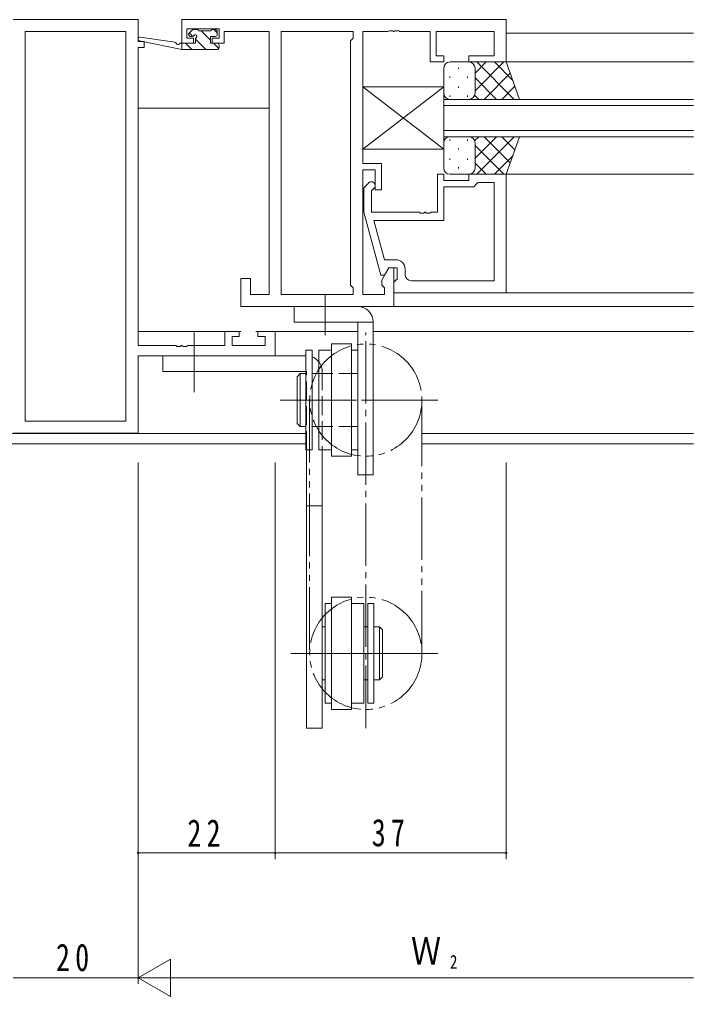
# Model space of a CAD drawing. Units: millimetres on the paper. Extents: x -397 to 397, y -282 to 282.
# Drawn here: x 107.2 to 215.1, y -19.8 to 136.8 of the extents above; entities that cross this region are included whole.
import ezdxf
from ezdxf.enums import TextEntityAlignment as Align

# ---------------------------------------------------------------- set-up
doc = ezdxf.new("R2010")
doc.units = ezdxf.units.MM
for name, pattern in [('USER2', [13, 10, -1, 1, -1]), ('USER3', [15, 10, -1, 1, -1, 1, -1]), ('USER4', [4, 3, -1]), ('USER5', [1.01, 0.01, -1])]:
    doc.linetypes.add(name, pattern=pattern)
for name, color, linetype, lineweight in [('0-3_YKK_11', 7, 'Continuous', 18), ('0-4_YKK_12', 2, 'Continuous', 18), ('0-5_YKK_13', 4, 'Continuous', 18), ('0-6_YKK_D', 6, 'Continuous', 18)]:
    doc.layers.add(name, color=color, linetype=linetype, lineweight=lineweight)
doc.styles.add('ＭＳ ゴシック', font='')
doc.styles.get('ＭＳ ゴシック').set_extended_font_data('MS Gothic')

msp = doc.modelspace()

# ---------------------------------------------------------------- linework, layer by layer
at = {"layer": '0-3_YKK_11'}
for p, q in [((106.14, 136.781), (126.14, 136.781)), ((126.14, 136.781), (126.14, 133.281)), ((133.14, 132.981), (133.14, 136.781)), ((133.14, 136.781), (185.14, 136.781)), ((185.14, 136.781), (185.14, 129.981)), ((124.21, 134.851), (108.07, 134.851)), ((108.07, 134.851), (108.07, 72.411)), ((124.21, 72.411), (124.21, 134.851)), ((124.21, 72.411), (124.21, 134.851)), ((133.94, 135.281), (133.94, 133.781)), ((139.14, 135.281), (133.94, 135.281)), ((139.14, 133.781), (139.14, 135.281)), ((139.94, 134.851), (139.94, 134.051)), ((147.14, 134.851), (139.94, 134.851)), ((147.14, 92.711), (147.14, 134.851)), ((149.07, 134.851), (160.64, 134.851)), ((149.07, 92.711), (149.07, 134.851)), ((149.07, 92.711), (149.07, 134.851)), ((166.181, 134.851), (162.14, 134.851)), ((162.14, 134.851), (162.14, 113.681)), ((172.94, 134.851), (168.098, 134.851)), ((172.94, 129.981), (172.94, 134.851)), ((183.21, 134.851), (173.94, 134.851)), ((173.94, 134.851), (173.94, 130.981)), ((183.21, 130.981), (183.21, 134.851)), ((139.94, 134.051), (139.94, 132.981)), ((160.21, 133.351), (160.21, 94.211)), ((126.14, 132.281), (126.14, 84.511)), ((135.04, 132.981), (133.14, 132.981)), ((162.14, 113.681), (165.14, 113.681)), ((165.14, 113.681), (165.14, 109.481)), ((164.14, 112.681), (162.14, 112.681)), ((162.14, 112.681), (162.14, 92.711)), ((164.14, 109.481), (164.14, 112.681)), ((174.14, 111.981), (174.14, 105.881)), ((185.14, 92.981), (185.14, 111.981)), ((163.115, 110.605), (162.34, 109.829)), ((162.34, 109.829), (162.34, 105.884)), ((163.54, 109.332), (163.964, 109.756)), ((179.14, 110.981), (175.14, 110.981)), ((175.14, 104.581), (175.14, 109.981)), ((175.14, 109.981), (179.94, 109.981)), ((179.94, 109.981), (180.44, 110.481)), ((183.21, 110.681), (183.21, 94.911)), ((183.21, 110.681), (183.21, 94.911)), ((163.54, 105.881), (163.54, 109.332)), ((165.14, 109.481), (164.14, 109.481)), ((162.34, 105.884), (165.047, 95.781)), ((171.181, 105.881), (163.54, 105.881)), ((172.915, 105.761), (172.365, 105.761)), ((163.931, 104.581), (175.14, 104.581)), ((165.619, 98.281), (163.931, 104.581)), ((167.44, 98.281), (165.619, 98.281)), ((165.21, 95.023), (166.34, 96.981)), ((166.34, 96.981), (167.14, 96.981)), ((167.14, 96.981), (167.14, 90.781)), ((168.94, 95.911), (168.94, 96.781)), ((142.64, 90.781), (142.64, 95.281)), ((142.64, 95.281), (144.14, 95.281)), ((167.64, 95.181), (167.44, 94.981)), ((183.21, 94.911), (169.94, 94.911)), ((160.64, 92.711), (149.07, 92.711)), ((162.14, 92.711), (165.64, 92.711)), ((167.14, 92.981), (185.14, 92.981)), ((167.14, 90.781), (142.64, 90.781)), ((148.14, 86.781), (148.14, 82.881)), ((126.14, 84.511), (132.181, 84.511)), ((133.365, 84.391), (133.915, 84.391)), ((126.14, 82.881), (126.14, 70.481)), ((148.14, 82.881), (126.14, 82.881)), ((108.07, 72.411), (124.21, 72.411)), ((126.14, 70.481), (106.14, 70.481))]:
    msp.add_line(p, q, dxfattribs=at)
for points in [[(160.64, 134.851), (160.64, 133.781), (160.21, 133.351)], [(168.098, 134.851), (167.915, 134.971), (167.365, 134.971), (167.181, 134.851), (167.098, 134.851), (166.915, 134.971), (166.365, 134.971), (166.181, 134.851)], [(126.14, 133.281), (127.14, 133.281), (127.14, 132.281), (126.14, 132.281)], [(133.94, 133.781), (135.04, 133.781), (135.04, 132.981)], [(139.94, 132.981), (138.04, 132.981), (138.04, 133.781), (139.14, 133.781)], [(173.94, 130.981), (175.14, 130.981), (175.14, 129.981), (172.94, 129.981)], [(185.14, 129.981), (179.14, 129.981), (179.14, 130.981), (183.21, 130.981)], [(175.14, 110.981), (175.14, 111.981), (174.14, 111.981)], [(185.14, 111.981), (179.14, 111.981), (179.14, 110.981)], [(180.44, 110.481), (180.64, 110.681), (183.21, 110.681)], [(172.365, 105.761), (172.181, 105.881), (172.098, 105.881), (171.915, 105.761), (171.365, 105.761), (171.181, 105.881)], [(174.14, 105.881), (173.098, 105.881), (172.915, 105.761)], [(165.047, 95.781), (165.647, 95.781), (166.34, 96.981), (167.64, 96.981), (167.64, 95.181)], [(144.14, 95.281), (144.14, 92.711), (147.14, 92.711)], [(160.21, 94.211), (160.64, 93.781), (160.64, 92.711)], [(165.64, 92.711), (165.64, 93.781), (165.21, 94.211), (165.21, 95.023)], [(167.44, 94.981), (167.14, 94.681), (167.14, 92.981)], [(133.915, 84.391), (134.098, 84.511), (140.04, 84.511), (140.04, 86.781), (142.34, 86.781), (142.34, 85.981), (141.24, 85.981), (141.24, 84.511), (146.51, 84.511)], [(146.51, 84.511), (146.51, 85.981), (145.34, 85.981), (145.34, 86.781), (148.14, 86.781)], [(132.181, 84.511), (132.365, 84.391), (132.915, 84.391), (133.098, 84.511), (133.181, 84.511), (133.365, 84.391)]]:
    msp.add_lwpolyline(points, dxfattribs=at)
for centre, radius, start, end in [((163.54, 110.181), 0.6, 314.99999, 135.00001), ((167.44, 96.781), 1.5, 0.00001, 89.99999), ((169.94, 95.911), 1, 180.00001, 269.99999)]:
    msp.add_arc(centre, radius, start, end, dxfattribs=at)
at = {"layer": '0-4_YKK_12'}
for p, q in [((185.14, 134.58), (215.14, 134.58)), ((215.14, 129.98), (184.76, 129.981)), ((175.139, 117.981), (175.139, 123.981)), ((175.139, 123.981), (215.14, 123.981)), ((126.14, 122.581), (147.14, 122.581)), ((215.14, 122.981), (175.139, 122.981)), ((175.139, 118.981), (215.14, 118.981)), ((215.14, 117.981), (175.139, 117.981)), ((184.64, 111.981), (215.14, 111.981)), ((184.84, 92.981), (215.14, 92.981)), ((166.84, 90.78), (215.14, 90.78)), ((126.14, 86.781), (142.64, 86.781)), ((145.04, 86.781), (161.34, 86.781)), ((163.84, 86.781), (215.14, 86.781)), ((153.038, 70.411), (79.242, 70.411)), ((215.14, 70.411), (171.64, 70.411)), ((153.038, 68.781), (79.242, 68.781)), ((215.14, 68.781), (171.64, 68.781))]:
    msp.add_line(p, q, dxfattribs=at)
at = {"layer": '0-5_YKK_13'}
for p, q in [((134.828, 135.093), (134.328, 134.593)), ((135.64, 135.181), (135.04, 135.181)), ((137.84, 134.981), (135.84, 134.981)), ((137.74, 133.493), (136.252, 134.981)), ((138.54, 135.181), (138.04, 135.181)), ((138.84, 134.638), (138.297, 135.181)), ((138.84, 134.381), (138.84, 134.881)), ((133.142, 131.981), (126.381, 133.387)), ((132.028, 133.154), (126.486, 133.977)), ((134.906, 134.082), (134.361, 134.626)), ((134.54, 134.081), (134.879, 134.081)), ((135.34, 133.62), (135.34, 132.981)), ((137.007, 131.981), (135.341, 133.647)), ((137.74, 134.081), (138.54, 134.081)), ((137.74, 132.981), (137.74, 134.081)), ((133.142, 132.981), (133.055, 132.995)), ((133.142, 131.981), (133.142, 132.981)), ((135.34, 132.981), (133.142, 132.981)), ((138.84, 131.981), (133.142, 131.981)), ((134.762, 131.981), (133.762, 132.981)), ((138.84, 132.981), (137.74, 132.981)), ((139.1, 132.132), (138.252, 132.981)), ((139.14, 132.281), (139.14, 132.681)), ((176.14, 129.981), (179.14, 129.981)), ((185.14, 129.981), (179.14, 129.981)), ((180.139, 125.36), (184.76, 129.981)), ((180.14, 128.189), (181.931, 129.981)), ((180.408, 129.981), (186.408, 123.981)), ((183.236, 129.981), (186.197, 127.02)), ((187.283, 123.981), (185.14, 129.981)), ((175.14, 124.981), (175.14, 128.981)), ((177.503, 129.061), (177.503, 128.861)), ((180.14, 128.981), (180.14, 125.381)), ((180.14, 128.581), (180.14, 124.981)), ((176.088, 127.646), (176.088, 127.446)), ((178.918, 127.646), (178.918, 127.446)), ((180.14, 127.42), (183.579, 123.981)), ((181.588, 123.981), (185.784, 128.176)), ((162.14, 125.981), (162.14, 115.981)), ((175.14, 125.981), (162.14, 125.981)), ((175.14, 125.981), (162.14, 115.981)), ((175.14, 125.981), (175.14, 115.981)), ((177.503, 126.031), (177.503, 125.831)), ((184.417, 123.981), (186.528, 126.092)), ((176.088, 124.616), (176.088, 124.416)), ((179.14, 123.981), (176.14, 123.981)), ((178.918, 124.616), (178.918, 124.416)), ((179.14, 123.981), (187.283, 123.981)), ((180.083, 124.649), (180.751, 123.981)), ((176.088, 117.346), (176.088, 117.546)), ((179.14, 117.981), (176.14, 117.981)), ((178.918, 117.346), (178.918, 117.546)), ((187.282, 117.981), (179.14, 117.981)), ((180.083, 117.312), (180.751, 117.981)), ((180.14, 114.541), (183.579, 117.981)), ((180.408, 111.981), (186.408, 117.981)), ((181.588, 117.981), (185.784, 113.785)), ((184.417, 117.981), (186.528, 115.869)), ((187.282, 117.981), (185.14, 111.981)), ((175.14, 116.981), (175.14, 112.981)), ((177.503, 115.931), (177.503, 116.131)), ((180.139, 116.601), (184.76, 111.981)), ((180.14, 113.381), (180.14, 116.981)), ((180.14, 112.981), (180.14, 116.581)), ((176.088, 114.316), (176.088, 114.516)), ((178.918, 114.316), (178.918, 114.516)), ((183.236, 111.981), (186.197, 114.941)), ((177.503, 112.901), (177.503, 113.101)), ((180.14, 113.772), (181.931, 111.981)), ((176.14, 111.981), (179.14, 111.981)), ((185.14, 111.981), (179.14, 111.981)), ((151.14, 90.781), (151.14, 88.281)), ((161.34, 90.781), (151.14, 90.781)), ((163.84, 88.281), (151.14, 88.281)), ((161.34, 88.281), (161.34, 63.781)), ((163.84, 63.781), (163.84, 88.281)), ((160.338, 84.78), (157.138, 84.78)), ((157.138, 84.78), (157.138, 66.78)), ((160.338, 66.78), (160.338, 84.78)), ((154.038, 83.78), (153.038, 83.78)), ((153.038, 83.78), (153.038, 67.78)), ((154.038, 67.78), (154.038, 83.78)), ((157.138, 83.78), (155.138, 83.78)), ((155.138, 83.78), (155.138, 67.78)), ((161.338, 83.78), (160.338, 83.78)), ((130.14, 80.381), (130.14, 82.881)), ((130.14, 82.881), (153.038, 82.881)), ((130.14, 80.381), (153.038, 80.381)), ((152.138, 80.03), (152.138, 71.53)), ((155.138, 80.03), (154.038, 80.03)), ((151.638, 79.53), (151.638, 72.03)), ((151.638, 72.03), (152.138, 71.53)), ((152.138, 71.53), (153.038, 71.53)), ((154.038, 71.53), (155.138, 71.53)), ((153.038, 67.78), (154.038, 67.78)), ((153.14, 67.78), (153.14, 23.181)), ((155.138, 67.78), (157.138, 67.78)), ((155.64, 67.78), (155.64, 23.181)), ((160.338, 67.78), (161.338, 67.78)), ((157.138, 66.78), (160.338, 66.78)), ((161.34, 63.781), (163.84, 63.781)), ((153.14, 58.812), (155.64, 58.812)), ((160.338, 44.181), (157.138, 44.181)), ((157.138, 44.181), (157.138, 26.181)), ((160.338, 26.181), (160.338, 44.181)), ((157.138, 43.181), (156.138, 43.181)), ((156.138, 27.181), (156.138, 43.181)), ((162.338, 43.181), (160.338, 43.181)), ((162.338, 27.181), (162.338, 43.181)), ((162.94, 43.181), (162.94, 27.181)), ((163.94, 43.181), (162.94, 43.181)), ((163.94, 27.181), (163.94, 43.181)), ((155.64, 39.431), (156.138, 39.431)), ((162.94, 39.431), (162.338, 39.431)), ((164.84, 30.931), (164.84, 39.431)), ((165.34, 31.431), (165.34, 38.931)), ((167.435, 35.181), (150.601, 35.181)), ((164.84, 30.931), (165.34, 31.431)), ((155.64, 30.931), (156.138, 30.931)), ((162.338, 30.931), (162.94, 30.931)), ((163.94, 30.931), (164.84, 30.931)), ((156.138, 27.181), (157.138, 27.181)), ((160.338, 27.181), (162.338, 27.181)), ((162.94, 27.181), (163.94, 27.181)), ((157.138, 26.181), (160.338, 26.181)), ((155.64, 23.181), (153.14, 23.181))]:
    msp.add_line(p, q, dxfattribs=at)
at = {"layer": '0-5_YKK_13', "linetype": 'USER2'}
for p, q in [((156.14, 86.195), (156.14, 92.649)), ((135.14, 86.602), (135.14, 77.074)), ((162.64, 23.212), (162.64, 86.615)), ((148.928, 75.781), (167.032, 75.781)), ((174.174, 75.78), (149.423, 75.78)), ((174.174, 35.181), (150.923, 35.181))]:
    msp.add_line(p, q, dxfattribs=at)
at = {"layer": '0-5_YKK_13', "linetype": 'USER5'}
msp.add_line((153.14, 80.381), (153.038, 80.381), dxfattribs=at)
at = {"layer": '0-5_YKK_13', "linetype": 'USER4'}
for p, q in [((153.14, 67.78), (153.14, 80.381)), ((161.338, 80.03), (155.138, 80.03)), ((155.64, 80.381), (155.64, 67.78)), ((161.338, 71.53), (155.138, 71.53))]:
    msp.add_line(p, q, dxfattribs=at)
at = {"layer": '0-5_YKK_13', "linetype": 'USER3'}
for p, q in [((153.64, 75.78), (153.64, 35.181)), ((171.64, 35.181), (171.64, 75.78))]:
    msp.add_line(p, q, dxfattribs=at)
at = {"layer": '0-5_YKK_13'}
for points in [[(162.14, 115.981), (175.14, 115.981), (162.14, 125.981)], [(153.038, 80.03), (152.138, 80.03), (151.638, 79.53)], [(165.34, 38.931), (164.84, 39.431), (163.94, 39.431)]]:
    msp.add_lwpolyline(points, dxfattribs=at)
at = {"layer": '0-5_YKK_13', "linetype": 'USER3'}
for centre in [(162.638, 75.78), (162.64, 35.181)]:
    msp.add_circle(centre, 9, dxfattribs=at)
at = {"layer": '0-5_YKK_13'}
for centre, radius, start, end in [((135.04, 134.881), 0.3, 90, 135), ((135.64, 134.981), 0.2, 0, 90), ((138.04, 134.981), 0.2, 90, 180), ((138.54, 134.881), 0.3, 0, 90), ((126.442, 133.681), 0.3, 81.55064, 258.25019), ((131.984, 132.857), 0.3, 21.55064, 81.55064), ((134.54, 134.381), 0.3, 135, 270), ((134.879, 134.381), 0.3, 270, 326.94427), ((135.34, 134.081), 0.25, 303.05573, 146.94427), ((135.64, 133.62), 0.3, 123.05573, 180), ((138.54, 134.381), 0.3, 270, 0), ((132.542, 133.078), 0.3, 201.55064, 320.80246), ((133.007, 132.698), 0.3, 80.80246, 140.80246), ((138.84, 132.681), 0.3, 0, 90), ((138.84, 132.281), 0.3, 270, 0), ((176.14, 128.981), 1, 90, 180), ((179.14, 128.981), 1, 0, 90), ((179.14, 128.981), 1, 0, 90), ((176.14, 124.981), 1, 180, 270), ((179.14, 124.981), 1, 270, 0), ((179.14, 124.981), 1, 270, 0), ((176.14, 116.981), 1, 90, 180), ((179.14, 116.981), 1, 0, 90), ((179.14, 116.981), 1, 0, 90), ((176.14, 112.981), 1, 180, 270), ((179.14, 112.981), 1, 270, 0), ((179.14, 112.981), 1, 270, 0), ((161.34, 88.281), 2.5, 0, 90)]:
    msp.add_arc(centre, radius, start, end, dxfattribs=at)
at = {"layer": '0-5_YKK_13', "linetype": 'USER4'}
msp.add_arc((153.14, 80.381), 2.5, 0, 90, dxfattribs=at)
at = {"layer": '0-6_YKK_D'}
for p, q in [((126.14, 65.781), (126.139, -17.82)), ((126.14, 65.781), (126.14, 2.181)), ((126.14, 65.781), (126.14, -17.819)), ((148.14, 65.781), (148.14, 2.181)), ((148.14, 65.781), (148.14, 2.181)), ((185.14, 65.781), (185.14, 2.181)), ((126.14, 3.181), (148.14, 3.181)), ((148.14, 3.181), (185.14, 3.181)), ((126.139, -16.82), (131.336, -13.82)), ((131.336, -19.82), (131.336, -13.82)), ((126.14, -16.819), (106.14, -16.819)), ((126.139, -16.82), (131.336, -19.82)), ((126.139, -16.82), (136.532, -16.82)), ((215.14, -16.82), (132.139, -16.82))]:
    msp.add_line(p, q, dxfattribs=at)
for centre, start, end in [((126.14, 3.181), 0, 180), ((126.14, 3.181), 180, 0), ((148.14, 3.181), 0, 180), ((148.14, 3.181), 0, 180), ((148.14, 3.181), 180, 0), ((148.14, 3.181), 180, 0), ((185.14, 3.181), 0, 180), ((185.14, 3.181), 180, 0)]:
    msp.add_arc(centre, 0.106, start, end, dxfattribs=at)

# ---------------------------------------------------------------- texts
at = {"layer": '0-6_YKK_D', "color": 7, "style": 'ＭＳ ゴシック', "width": 0.8}
for s, height, p in [('Ｗ', 4.399, (169.887, -16.02)), ('2', 2.199, (176.125, -16.02))]:
    msp.add_text(s, height=height, dxfattribs=at).set_placement(p, align=Align.BOTTOM_LEFT)
at = {"layer": '0-6_YKK_D', "color": 7, "char_height": 4.399, "attachment_point": 7, "style": 'ＭＳ ゴシック'}
for s, insert in [('\\T1.37;\\W0.75;22', (134.045, 4.181)), ('\\T1.37;\\W0.75;37', (163.594, 4.181)), ('\\T1.37;\\W0.75;20', (112.997, -15.819))]:
    msp.add_mtext(s, dxfattribs=dict(at, insert=insert))

doc.saveas('drawing.dxf')
